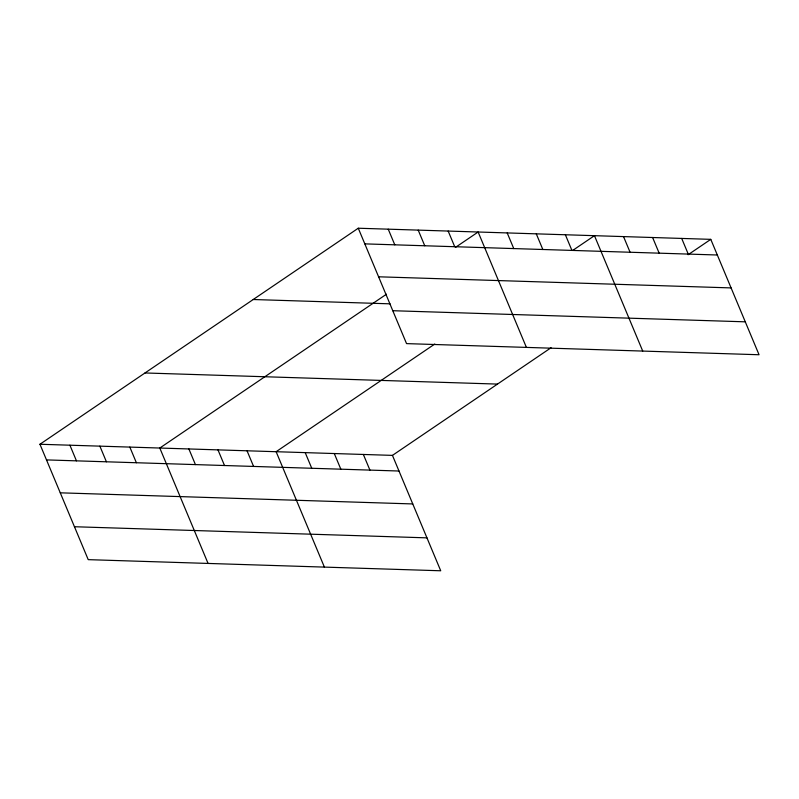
<?xml version="1.0" encoding="UTF-8"?>
<svg xmlns="http://www.w3.org/2000/svg" width="799" height="799" viewBox="0 0 799 799"><rect width="100%" height="100%" fill="white"/><g stroke="black" fill="none" stroke-linecap="round" stroke-linejoin="round"><path stroke-width="1.2" d="M39.95 444.254L392.449 455.38L440.728 570.776L88.22 559.65L39.95 444.254L358.272 228.224L710.78 239.35L759.05 354.746L406.551 343.62L358.272 228.224M386.466 294.212L159.8 448.039L208.07 563.435M455.47 247.38L478.132 232.01L526.401 347.405M434.776 344.039L276.124 451.705L324.394 567.1M572.823 250.357L594.456 235.675L642.726 351.081M392.449 455.38L551.1 347.715M688.119 254.721L710.78 239.35M364.823 243.875L717.322 255.001M378.596 276.794L731.095 287.91M253.233 299.515L390.042 303.83M392.778 310.711L745.277 321.827M144.999 372.963L497.497 384.089M46.492 459.904L399.001 471.02M60.265 492.823L412.763 503.939M74.457 526.731L426.956 537.857M681.697 238.432L688.239 254.082M652.613 237.513L659.165 253.163M623.53 236.594L630.081 252.244M565.372 234.756L571.914 250.407M536.289 233.847L542.831 249.488M507.205 232.928L513.757 248.569M448.169 231.061L454.711 246.711M418.207 230.112L424.748 245.762M388.234 229.173L394.786 244.824M363.365 454.461L369.917 470.102M334.292 453.542L340.833 469.193M305.208 452.624L311.75 468.274M247.041 450.786L253.593 466.436M217.967 449.867L224.509 465.517M188.884 448.948L195.425 464.599M129.838 447.09L136.379 462.741M99.875 446.142L106.417 461.792M69.913 445.203L76.454 460.843"/></g></svg>
